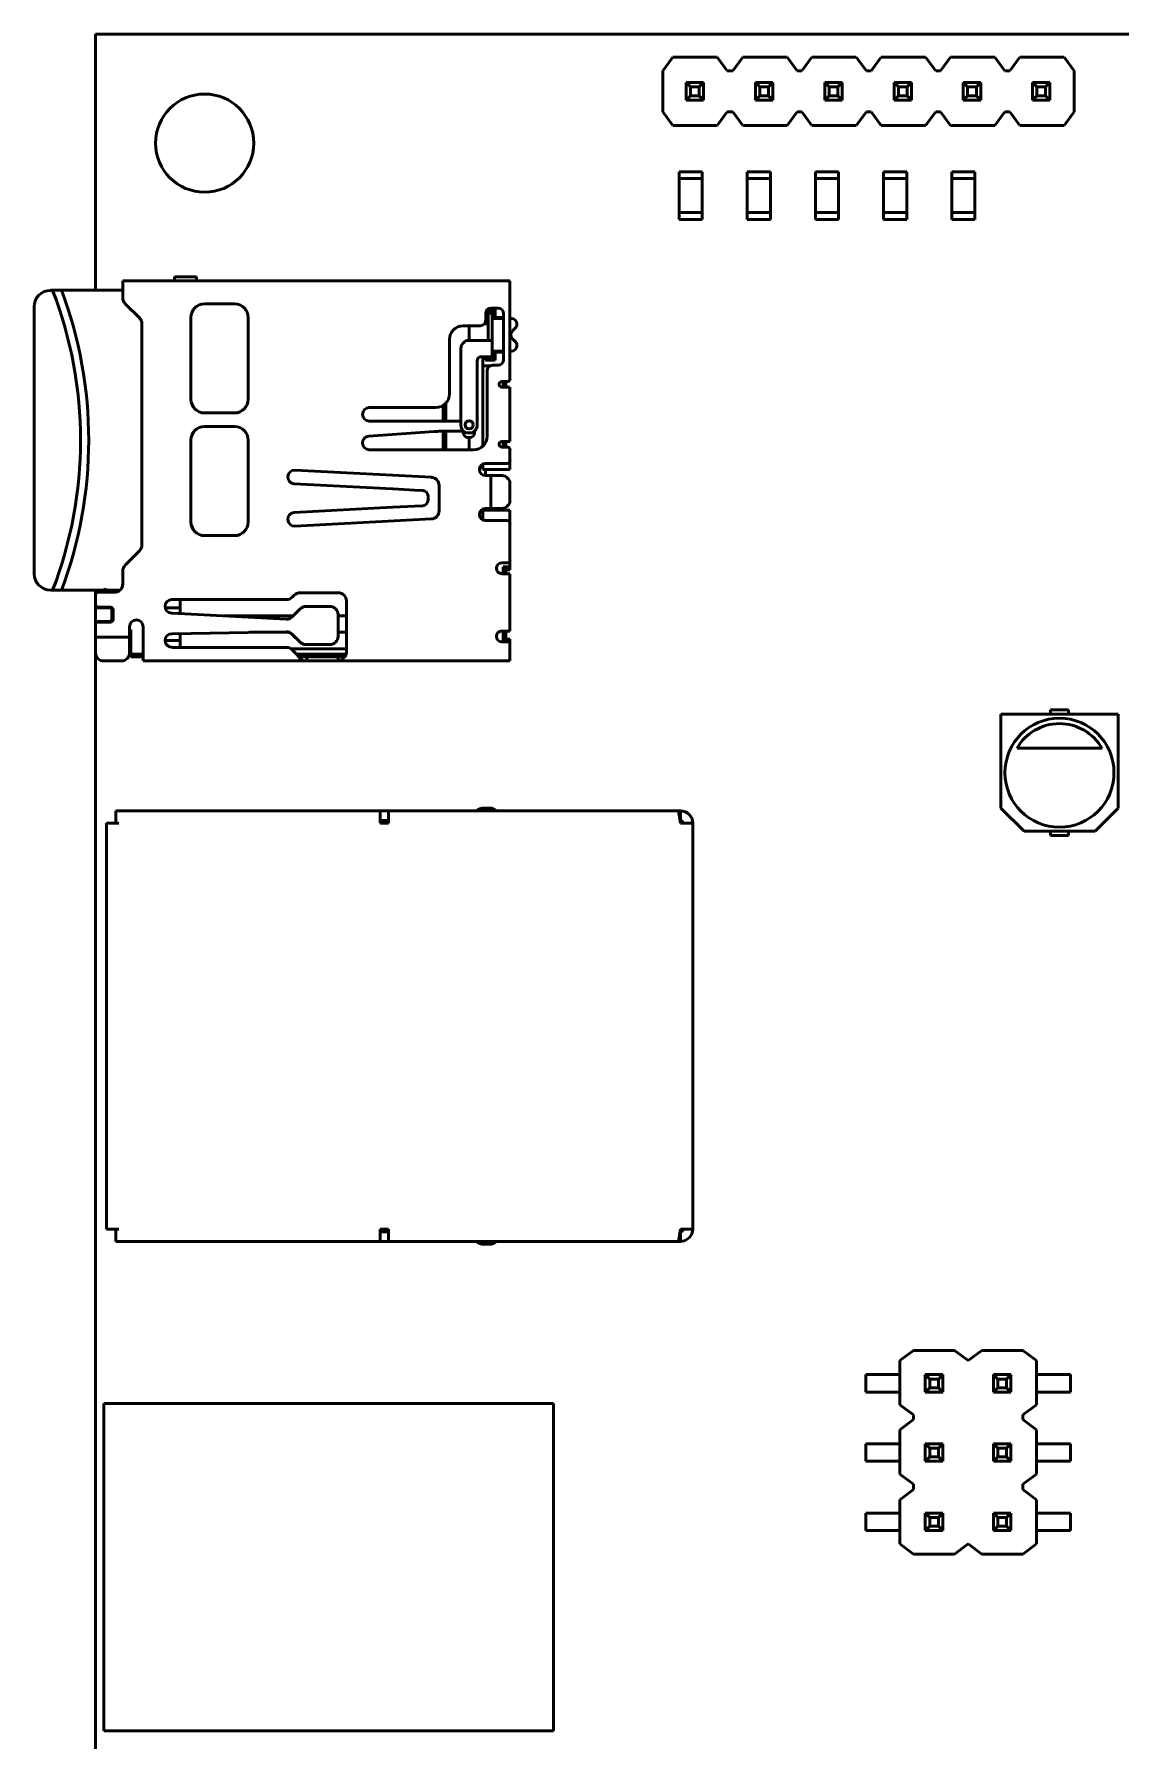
# Model space of a CAD drawing. Header units: inches. Extents: x 2.92 to 8.77, y 2.26 to 6.
# Drawn here: x 2.918 to 4.487, y 3.538 to 6.004 of the extents above; entities that cross this region are included whole.
import ezdxf

# ---------------------------------------------------------------- set-up
doc = ezdxf.new("R2010")
doc.units = ezdxf.units.IN
doc.header["$MEASUREMENT"] = 0
doc.layers.add('Visible (ANSI)', color=7, linetype='Continuous', lineweight=50)

msp = doc.modelspace()

# ---------------------------------------------------------------- linework, layer by layer
at = {"layer": 'Visible (ANSI)'}
for p, q in [((3.0069, 5.6339), (3.0069, 6.0039)), ((3.0069, 6.0039), (8.7746, 6.0039)), ((3.8404, 5.9705), (3.8258, 5.9508)), ((3.9043, 5.9705), (3.8404, 5.9705)), ((3.9189, 5.9508), (3.9043, 5.9705)), ((3.9413, 5.9705), (3.9268, 5.9508)), ((4.0053, 5.9705), (3.9413, 5.9705)), ((4.0199, 5.9508), (4.0053, 5.9705)), ((4.0413, 5.9705), (4.0268, 5.9508)), ((4.1053, 5.9705), (4.0413, 5.9705)), ((4.1199, 5.9508), (4.1053, 5.9705)), ((4.1413, 5.9705), (4.1268, 5.9508)), ((4.2053, 5.9705), (4.1413, 5.9705)), ((4.2199, 5.9508), (4.2053, 5.9705)), ((4.2413, 5.9705), (4.2268, 5.9508)), ((4.3053, 5.9705), (4.2413, 5.9705)), ((4.3199, 5.9508), (4.3053, 5.9705)), ((4.3413, 5.9705), (4.3268, 5.9508)), ((4.4053, 5.9705), (4.3413, 5.9705)), ((4.4199, 5.9508), (4.4053, 5.9705)), ((3.8258, 5.9508), (3.8258, 5.8917)), ((3.9268, 5.9508), (3.9189, 5.9508)), ((4.0268, 5.9508), (4.0199, 5.9508)), ((4.1268, 5.9508), (4.1199, 5.9508)), ((4.2268, 5.9508), (4.2199, 5.9508)), ((4.3268, 5.9508), (4.3199, 5.9508)), ((4.4199, 5.8917), (4.4199, 5.9508)), ((3.8597, 5.9087), (3.8597, 5.9339)), ((3.8597, 5.9339), (3.8849, 5.9339)), ((3.866, 5.9276), (3.8597, 5.9339)), ((3.866, 5.915), (3.866, 5.9276)), ((3.866, 5.9276), (3.8786, 5.9276)), ((3.8849, 5.9339), (3.8786, 5.9276)), ((3.8786, 5.9276), (3.8786, 5.915)), ((3.8849, 5.9339), (3.8849, 5.9087)), ((3.9597, 5.9087), (3.9597, 5.9339)), ((3.9597, 5.9339), (3.9849, 5.9339)), ((3.966, 5.9276), (3.9597, 5.9339)), ((3.966, 5.915), (3.966, 5.9276)), ((3.966, 5.9276), (3.9786, 5.9276)), ((3.9849, 5.9339), (3.9786, 5.9276)), ((3.9786, 5.9276), (3.9786, 5.915)), ((3.9849, 5.9339), (3.9849, 5.9087)), ((4.0597, 5.9087), (4.0597, 5.9339)), ((4.0597, 5.9339), (4.0849, 5.9339)), ((4.066, 5.9276), (4.0597, 5.9339)), ((4.066, 5.915), (4.066, 5.9276)), ((4.066, 5.9276), (4.0786, 5.9276)), ((4.0849, 5.9339), (4.0786, 5.9276)), ((4.0786, 5.9276), (4.0786, 5.915)), ((4.0849, 5.9339), (4.0849, 5.9087)), ((4.1597, 5.9087), (4.1597, 5.9339)), ((4.1597, 5.9339), (4.1849, 5.9339)), ((4.166, 5.9276), (4.1597, 5.9339)), ((4.166, 5.915), (4.166, 5.9276)), ((4.166, 5.9276), (4.1786, 5.9276)), ((4.1849, 5.9339), (4.1786, 5.9276)), ((4.1786, 5.9276), (4.1786, 5.915)), ((4.1849, 5.9339), (4.1849, 5.9087)), ((4.2597, 5.9087), (4.2597, 5.9339)), ((4.2597, 5.9339), (4.2849, 5.9339)), ((4.266, 5.9276), (4.2597, 5.9339)), ((4.266, 5.915), (4.266, 5.9276)), ((4.266, 5.9276), (4.2786, 5.9276)), ((4.2849, 5.9339), (4.2786, 5.9276)), ((4.2786, 5.9276), (4.2786, 5.915)), ((4.2849, 5.9339), (4.2849, 5.9087)), ((4.3597, 5.9087), (4.3597, 5.9339)), ((4.3597, 5.9339), (4.3849, 5.9339)), ((4.366, 5.9276), (4.3597, 5.9339)), ((4.366, 5.915), (4.366, 5.9276)), ((4.366, 5.9276), (4.3786, 5.9276)), ((4.3849, 5.9339), (4.3786, 5.9276)), ((4.3786, 5.9276), (4.3786, 5.915)), ((4.3849, 5.9339), (4.3849, 5.9087)), ((3.866, 5.915), (3.8597, 5.9087)), ((3.8849, 5.9087), (3.8597, 5.9087)), ((3.8786, 5.915), (3.866, 5.915)), ((3.8849, 5.9087), (3.8786, 5.915)), ((3.966, 5.915), (3.9597, 5.9087)), ((3.9849, 5.9087), (3.9597, 5.9087)), ((3.9786, 5.915), (3.966, 5.915)), ((3.9849, 5.9087), (3.9786, 5.915)), ((4.066, 5.915), (4.0597, 5.9087)), ((4.0849, 5.9087), (4.0597, 5.9087)), ((4.0786, 5.915), (4.066, 5.915)), ((4.0849, 5.9087), (4.0786, 5.915)), ((4.166, 5.915), (4.1597, 5.9087)), ((4.1849, 5.9087), (4.1597, 5.9087)), ((4.1786, 5.915), (4.166, 5.915)), ((4.1849, 5.9087), (4.1786, 5.915)), ((4.266, 5.915), (4.2597, 5.9087)), ((4.2849, 5.9087), (4.2597, 5.9087)), ((4.2786, 5.915), (4.266, 5.915)), ((4.2849, 5.9087), (4.2786, 5.915)), ((4.366, 5.915), (4.3597, 5.9087)), ((4.3849, 5.9087), (4.3597, 5.9087)), ((4.3786, 5.915), (4.366, 5.915)), ((4.3849, 5.9087), (4.3786, 5.915)), ((3.8258, 5.8917), (3.8404, 5.872)), ((3.8404, 5.872), (3.9043, 5.872)), ((3.9043, 5.872), (3.9189, 5.8917)), ((3.9189, 5.8917), (3.9268, 5.8917)), ((3.9268, 5.8917), (3.9413, 5.872)), ((3.9413, 5.872), (4.0053, 5.872)), ((4.0053, 5.872), (4.0199, 5.8917)), ((4.0199, 5.8917), (4.0268, 5.8917)), ((4.0268, 5.8917), (4.0413, 5.872)), ((4.0413, 5.872), (4.1053, 5.872)), ((4.1053, 5.872), (4.1199, 5.8917)), ((4.1199, 5.8917), (4.1268, 5.8917)), ((4.1268, 5.8917), (4.1413, 5.872)), ((4.1413, 5.872), (4.2053, 5.872)), ((4.2053, 5.872), (4.2199, 5.8917)), ((4.2199, 5.8917), (4.2268, 5.8917)), ((4.2268, 5.8917), (4.2413, 5.872)), ((4.2413, 5.872), (4.3053, 5.872)), ((4.3053, 5.872), (4.3199, 5.8917)), ((4.3199, 5.8917), (4.3268, 5.8917)), ((4.3268, 5.8917), (4.3413, 5.872)), ((4.3413, 5.872), (4.4053, 5.872)), ((4.4053, 5.872), (4.4199, 5.8917)), ((3.8494, 5.8051), (3.8494, 5.7953)), ((3.8829, 5.8051), (3.8494, 5.8051)), ((3.8494, 5.7953), (3.8494, 5.7461)), ((3.8829, 5.7953), (3.8494, 5.7953)), ((3.8829, 5.7953), (3.8829, 5.8051)), ((3.8829, 5.7461), (3.8829, 5.7953)), ((3.9478, 5.8051), (3.9478, 5.7953)), ((3.9813, 5.8051), (3.9478, 5.8051)), ((3.9478, 5.7953), (3.9478, 5.7461)), ((3.9813, 5.7953), (3.9478, 5.7953)), ((3.9813, 5.7953), (3.9813, 5.8051)), ((3.9813, 5.7461), (3.9813, 5.7953)), ((4.0463, 5.8051), (4.0463, 5.7953)), ((4.0797, 5.8051), (4.0463, 5.8051)), ((4.0463, 5.7953), (4.0463, 5.7461)), ((4.0797, 5.7953), (4.0463, 5.7953)), ((4.0797, 5.7953), (4.0797, 5.8051)), ((4.0797, 5.7461), (4.0797, 5.7953)), ((4.1447, 5.8051), (4.1447, 5.7953)), ((4.1781, 5.8051), (4.1447, 5.8051)), ((4.1447, 5.7953), (4.1447, 5.7461)), ((4.1781, 5.7953), (4.1447, 5.7953)), ((4.1781, 5.7953), (4.1781, 5.8051)), ((4.1781, 5.7461), (4.1781, 5.7953)), ((4.2431, 5.8051), (4.2431, 5.7953)), ((4.2766, 5.8051), (4.2431, 5.8051)), ((4.2431, 5.7953), (4.2431, 5.7461)), ((4.2766, 5.7953), (4.2431, 5.7953)), ((4.2766, 5.7953), (4.2766, 5.8051)), ((4.2766, 5.7461), (4.2766, 5.7953)), ((3.8494, 5.7461), (3.8494, 5.7362)), ((3.8494, 5.7461), (3.8829, 5.7461)), ((3.8829, 5.7362), (3.8829, 5.7461)), ((3.9478, 5.7461), (3.9478, 5.7362)), ((3.9478, 5.7461), (3.9813, 5.7461)), ((3.9813, 5.7362), (3.9813, 5.7461)), ((4.0463, 5.7461), (4.0463, 5.7362)), ((4.0463, 5.7461), (4.0797, 5.7461)), ((4.0797, 5.7362), (4.0797, 5.7461)), ((4.1447, 5.7461), (4.1447, 5.7362)), ((4.1447, 5.7461), (4.1781, 5.7461)), ((4.1781, 5.7362), (4.1781, 5.7461)), ((4.2431, 5.7461), (4.2431, 5.7362)), ((4.2431, 5.7461), (4.2766, 5.7461)), ((4.2766, 5.7362), (4.2766, 5.7461)), ((3.8494, 5.7362), (3.8829, 5.7362)), ((3.9478, 5.7362), (3.9813, 5.7362)), ((4.0463, 5.7362), (4.0797, 5.7362)), ((4.1447, 5.7362), (4.1781, 5.7362)), ((4.2431, 5.7362), (4.2766, 5.7362)), ((3.0463, 5.6476), (3.0463, 5.6398)), ((3.6053, 5.6476), (3.0463, 5.6476)), ((3.1211, 5.6476), (3.1211, 5.6535)), ((3.1526, 5.6535), (3.1211, 5.6535)), ((3.1526, 5.6476), (3.1526, 5.6535)), ((3.6053, 5.6398), (3.6053, 5.6476)), ((2.945, 5.6339), (2.9419, 5.6339)), ((2.9577, 5.6339), (2.945, 5.6339)), ((2.9577, 5.6339), (3.0463, 5.6339)), ((3.0463, 5.6229), (3.0463, 5.6398)), ((3.6053, 5.6398), (3.6053, 5.5059)), ((2.9183, 5.6102), (2.9183, 5.2244)), ((3.0704, 5.5939), (3.0497, 5.6145)), ((3.2077, 5.6142), (3.1644, 5.6142)), ((3.5703, 5.6004), (3.5703, 5.5906)), ((3.5738, 5.602), (3.5714, 5.6044)), ((3.5725, 5.6059), (3.5837, 5.6059)), ((3.5738, 5.601), (3.5738, 5.602)), ((3.5738, 5.602), (3.5797, 5.602)), ((3.5797, 5.601), (3.5738, 5.601)), ((3.5738, 5.601), (3.5738, 5.5616)), ((3.588, 5.6083), (3.5781, 5.6083)), ((3.5837, 5.6059), (3.5797, 5.602)), ((3.5797, 5.602), (3.5797, 5.601)), ((3.5797, 5.601), (3.5797, 5.5616)), ((3.5837, 5.6059), (3.5837, 5.5945)), ((3.5959, 5.5335), (3.5959, 5.6004)), ((3.0738, 5.2658), (3.0738, 5.5855)), ((3.1447, 5.5945), (3.1447, 5.4764)), ((3.2274, 5.4764), (3.2274, 5.5945)), ((3.5624, 5.5827), (3.5376, 5.5827)), ((3.5463, 5.5827), (3.5463, 5.5616)), ((3.5682, 5.5852), (3.5699, 5.5852)), ((3.5699, 5.5852), (3.5699, 5.5881)), ((3.5699, 5.5852), (3.5738, 5.5852)), ((3.5797, 5.5945), (3.5837, 5.5945)), ((3.5797, 5.5931), (3.5837, 5.5931)), ((3.5837, 5.5945), (3.5959, 5.5945)), ((3.5959, 5.5931), (3.5837, 5.5931)), ((3.6073, 5.5931), (3.6053, 5.5931)), ((3.6089, 5.5751), (3.6129, 5.579)), ((3.6152, 5.5846), (3.6152, 5.5852)), ((3.5179, 5.563), (3.5179, 5.4843)), ((3.5344, 5.5322), (3.5344, 5.5498)), ((3.5463, 5.5616), (3.5719, 5.5616)), ((3.5719, 5.5616), (3.5797, 5.5616)), ((3.5797, 5.5616), (3.5797, 5.538)), ((3.6129, 5.56), (3.6089, 5.5639)), ((3.6152, 5.5537), (3.6152, 5.5544)), ((3.5344, 5.5319), (3.5344, 5.5322)), ((3.5344, 5.4797), (3.5344, 5.5319)), ((3.5581, 5.532), (3.5581, 5.4797)), ((3.5719, 5.538), (3.564, 5.538)), ((3.5659, 5.538), (3.5659, 5.5248)), ((3.5659, 5.5248), (3.5659, 5.4088)), ((3.5659, 5.5248), (3.5767, 5.5248)), ((3.5699, 5.5331), (3.5699, 5.538)), ((3.5699, 5.5331), (3.5738, 5.537)), ((3.5837, 5.5331), (3.5699, 5.5331)), ((3.5797, 5.538), (3.5719, 5.538)), ((3.5738, 5.537), (3.5738, 5.538)), ((3.5797, 5.537), (3.5738, 5.537)), ((3.5837, 5.5459), (3.5797, 5.5459)), ((3.5837, 5.5445), (3.5797, 5.5445)), ((3.5797, 5.538), (3.5797, 5.537)), ((3.5797, 5.537), (3.5837, 5.5331)), ((3.5801, 5.5256), (3.588, 5.5256)), ((3.5837, 5.5459), (3.5959, 5.5459)), ((3.5959, 5.5445), (3.5837, 5.5445)), ((3.5837, 5.5445), (3.5837, 5.5331)), ((3.6053, 5.5459), (3.6073, 5.5459)), ((3.5722, 5.4232), (3.5722, 5.5177)), ((3.6014, 5.502), (3.5935, 5.502)), ((3.5955, 5.4941), (3.5955, 5.502)), ((3.5994, 5.502), (3.5994, 5.4941)), ((3.5344, 5.4388), (3.5344, 5.4797)), ((3.5344, 5.4797), (3.5344, 5.4797)), ((3.5581, 5.4797), (3.5581, 5.4797)), ((3.5581, 5.4797), (3.5581, 5.4388)), ((3.5935, 5.4941), (3.5974, 5.4941)), ((3.6053, 5.4941), (3.5974, 5.4941)), ((3.6053, 5.4154), (3.6053, 5.4941)), ((3.1644, 5.4567), (3.2077, 5.4567)), ((3.4982, 5.4646), (3.4022, 5.4646)), ((3.5089, 5.4677), (3.5089, 5.4449)), ((3.5128, 5.4449), (3.5128, 5.471)), ((3.2077, 5.437), (3.1644, 5.437)), ((3.4956, 5.4298), (3.4015, 5.4232)), ((3.4022, 5.4449), (3.4956, 5.4449)), ((3.5137, 5.4449), (3.4956, 5.4449)), ((3.5054, 5.4304), (3.5137, 5.4304)), ((3.5089, 5.4304), (3.5089, 5.4035)), ((3.5128, 5.4035), (3.5128, 5.4304)), ((3.5137, 5.4449), (3.5213, 5.4449)), ((3.5213, 5.4304), (3.5137, 5.4304)), ((3.5265, 5.4449), (3.5213, 5.4449)), ((3.5213, 5.4304), (3.5265, 5.4304)), ((3.5265, 5.4449), (3.5344, 5.4449)), ((3.5363, 5.4304), (3.5265, 5.4304)), ((3.538, 5.428), (3.538, 5.4284)), ((3.5383, 5.428), (3.5383, 5.4284)), ((3.547, 5.4278), (3.5455, 5.4278)), ((3.554, 5.4302), (3.554, 5.428)), ((3.1447, 5.4173), (3.1447, 5.2992)), ((3.2274, 5.2992), (3.2274, 5.4173)), ((3.4022, 5.4035), (3.5526, 5.4035)), ((3.5446, 5.4213), (3.5449, 5.4213)), ((3.5473, 5.4213), (3.5449, 5.4213)), ((3.5463, 5.4213), (3.5463, 5.4035)), ((3.5974, 5.4154), (3.5935, 5.4154)), ((3.5935, 5.4075), (3.6014, 5.4075)), ((3.5955, 5.4075), (3.5955, 5.4154)), ((3.6053, 5.4154), (3.5974, 5.4154)), ((3.5994, 5.4154), (3.5994, 5.4075)), ((3.6053, 5.4047), (3.6051, 5.4047)), ((3.6053, 5.4035), (3.6053, 5.4047)), ((3.6053, 5.4035), (3.6053, 5.3878)), ((3.5659, 5.3829), (3.5659, 5.3752)), ((3.5659, 5.3752), (3.6053, 5.3752)), ((3.6014, 5.3839), (3.5699, 5.3839)), ((3.5699, 5.3661), (3.5699, 5.3752)), ((3.6053, 5.3752), (3.6053, 5.3878)), ((3.2938, 5.3543), (3.4357, 5.3469)), ((3.4918, 5.3637), (3.2948, 5.374)), ((3.503, 5.3154), (3.503, 5.3519)), ((3.5778, 5.3661), (3.5699, 5.3661)), ((3.5817, 5.3661), (3.5778, 5.3661)), ((3.5778, 5.3189), (3.5778, 5.3661)), ((3.5935, 5.3661), (3.5817, 5.3661)), ((3.6053, 5.3307), (3.6053, 5.3543)), ((3.4367, 5.3469), (3.4673, 5.3453)), ((3.4676, 5.3452), (3.4795, 5.3446)), ((3.487, 5.3367), (3.487, 5.3306)), ((3.4357, 5.3204), (3.2938, 5.313)), ((3.2948, 5.2933), (3.4918, 5.3036)), ((3.4673, 5.3221), (3.4367, 5.3204)), ((3.4795, 5.3227), (3.4676, 5.3221)), ((3.6053, 5.3161), (3.5659, 5.3161)), ((3.5659, 5.3161), (3.5659, 5.3021)), ((3.5699, 5.3161), (3.5699, 5.3189)), ((3.5699, 5.3189), (3.5778, 5.3189)), ((3.5699, 5.3012), (3.6014, 5.3012)), ((3.5817, 5.3189), (3.5778, 5.3189)), ((3.5817, 5.3189), (3.5935, 5.3189)), ((3.6053, 5.2972), (3.6053, 5.3161)), ((3.1644, 5.2795), (3.2077, 5.2795)), ((3.6053, 5.2972), (3.6053, 5.2441)), ((3.0496, 5.2367), (3.0704, 5.2575)), ((3.0462, 5.2096), (3.0462, 5.2284)), ((3.6014, 5.2402), (3.5935, 5.2402)), ((3.5955, 5.2244), (3.5955, 5.2343)), ((3.5955, 5.2343), (3.6053, 5.2343)), ((3.5955, 5.2343), (3.5994, 5.2303)), ((3.5994, 5.2303), (3.5994, 5.2244)), ((3.5994, 5.2303), (3.6053, 5.2303)), ((3.6053, 5.2343), (3.6053, 5.2441)), ((3.6053, 5.2303), (3.6053, 5.2343)), ((3.0207, 5.2028), (3.0157, 5.1978)), ((3.0292, 5.1978), (3.0207, 5.2028)), ((3.5935, 5.2244), (3.5974, 5.2244)), ((3.6053, 5.2244), (3.5974, 5.2244)), ((3.6053, 5.1417), (3.6053, 5.2244)), ((2.9419, 5.2008), (2.945, 5.2008)), ((2.945, 5.2008), (2.9577, 5.2008)), ((3.0187, 5.2008), (2.9577, 5.2008)), ((3.0069, 5.2008), (3.0069, 5.1939)), ((3.0069, 5.1801), (3.0069, 5.1939)), ((3.0069, 5.1801), (3.0069, 5.1752)), ((3.0108, 5.1978), (3.0344, 5.1978)), ((3.0422, 5.2008), (3.0241, 5.2008)), ((3.2824, 5.187), (3.1171, 5.187)), ((3.1289, 5.1752), (3.1289, 5.187)), ((3.2939, 5.1935), (3.2908, 5.1905)), ((3.3573, 5.197), (3.3022, 5.197)), ((3.3691, 5.1104), (3.3691, 5.1852)), ((3.0069, 5.1752), (3.0069, 5.1555)), ((3.0069, 5.1752), (3.0266, 5.1752)), ((3.0069, 5.1555), (3.0069, 5.1545)), ((3.0069, 5.1555), (3.0266, 5.1555)), ((3.0069, 5.1545), (3.0285, 5.1545)), ((3.0069, 5.1407), (3.0069, 5.1545)), ((3.0285, 5.1762), (3.0108, 5.1762)), ((3.0305, 5.1713), (3.0305, 5.1594)), ((3.0325, 5.1585), (3.0325, 5.1722)), ((3.1075, 5.1752), (3.1289, 5.1752)), ((3.1166, 5.1673), (3.117, 5.1673)), ((3.1174, 5.1673), (3.282, 5.1587)), ((3.1289, 5.1667), (3.1289, 5.1752)), ((3.192, 5.1634), (3.2919, 5.1634)), ((3.2907, 5.1621), (3.3022, 5.1737)), ((3.291, 5.1621), (3.3025, 5.1737)), ((3.3106, 5.1772), (3.3109, 5.1772)), ((3.3109, 5.1772), (3.3453, 5.1772)), ((3.357, 5.1654), (3.357, 5.1339)), ((3.357, 5.1634), (3.3691, 5.1634)), ((3.0069, 5.1329), (3.0069, 5.1407)), ((3.0069, 5.1289), (3.0069, 5.1329)), ((3.0069, 5.1329), (3.0561, 5.1329)), ((3.0069, 5.1289), (3.0069, 5.1102)), ((3.0561, 5.1478), (3.0561, 5.1407)), ((3.0561, 5.1437), (3.0581, 5.1437)), ((3.0561, 5.1329), (3.0561, 5.1407)), ((3.0561, 5.1398), (3.0581, 5.1398)), ((3.0561, 5.1289), (3.0561, 5.1329)), ((3.0561, 5.1102), (3.0561, 5.1289)), ((3.0581, 5.1437), (3.0581, 5.1083)), ((3.0758, 5.1063), (3.0758, 5.1478)), ((3.2822, 5.1407), (3.1174, 5.1378)), ((3.1289, 5.128), (3.1289, 5.138)), ((3.2867, 5.1398), (3.2298, 5.1398)), ((3.3022, 5.1255), (3.2905, 5.1372)), ((3.3025, 5.1255), (3.2908, 5.1372)), ((3.3691, 5.1398), (3.357, 5.1398)), ((3.5974, 5.1417), (3.5935, 5.1417)), ((3.5955, 5.126), (3.5955, 5.1417)), ((3.5994, 5.1299), (3.5955, 5.126)), ((3.6053, 5.1417), (3.5974, 5.1417)), ((3.5994, 5.1417), (3.5994, 5.1299)), ((3.6053, 5.1299), (3.5994, 5.1299)), ((3.6053, 5.126), (3.6053, 5.1299)), ((3.0069, 2.2638), (3.0069, 5.1102)), ((3.0581, 5.1083), (3.0758, 5.1083)), ((3.0581, 5.1083), (3.0581, 5.1043)), ((3.0581, 5.1043), (3.0758, 5.1043)), ((3.0758, 5.1063), (3.0758, 5.0984)), ((3.1289, 5.128), (3.1073, 5.128)), ((3.1171, 5.1181), (3.2824, 5.1181)), ((3.1289, 5.1181), (3.1289, 5.128)), ((3.3691, 5.1161), (3.289, 5.1161)), ((3.2908, 5.1147), (3.2991, 5.1063)), ((3.2972, 5.1083), (3.3689, 5.1083)), ((3.3034, 5.1003), (3.3034, 5.1048)), ((3.3108, 5.122), (3.3105, 5.122)), ((3.3453, 5.122), (3.3108, 5.122)), ((3.3118, 5.0984), (3.3118, 5.1043)), ((3.3118, 5.1043), (3.3573, 5.1043)), ((3.3573, 5.1043), (3.3573, 5.0984)), ((3.5935, 5.126), (3.6053, 5.126)), ((3.6053, 5.126), (3.6053, 5.1063)), ((3.6053, 5.0984), (3.6053, 5.1063)), ((3.0187, 5.0984), (3.0443, 5.0984)), ((3.0758, 5.0984), (3.3118, 5.0984)), ((3.3573, 5.0984), (3.3118, 5.0984)), ((3.3573, 5.0984), (3.6053, 5.0984)), ((4.314, 5.0217), (4.4833, 5.0217)), ((4.314, 4.8858), (4.314, 5.0217)), ((4.3858, 5.0276), (4.4114, 5.0276)), ((4.3858, 5.0217), (4.3858, 5.0276)), ((4.4114, 5.0217), (4.4114, 5.0276)), ((4.4833, 5.0217), (4.4833, 4.8858)), ((4.3373, 4.9724), (4.46, 4.9724)), ((3.0364, 4.8642), (3.0364, 4.8819)), ((3.0364, 4.8819), (3.4177, 4.8819)), ((3.4177, 4.8819), (3.4177, 4.8642)), ((3.4177, 4.8819), (3.4301, 4.8819)), ((3.4301, 4.8642), (3.4301, 4.8819)), ((3.8486, 4.8819), (3.4301, 4.8819)), ((3.5675, 4.8858), (3.5711, 4.8858)), ((3.5719, 4.8858), (3.5711, 4.8858)), ((3.5719, 4.8858), (3.5754, 4.8858)), ((3.8486, 4.8819), (3.8514, 4.8642)), ((3.8514, 4.8819), (3.8486, 4.8819)), ((3.8514, 4.8681), (3.8514, 4.8819)), ((4.3474, 4.8524), (4.314, 4.8858)), ((4.4833, 4.8858), (4.4499, 4.8524)), ((3.0226, 4.8642), (3.0364, 4.8642)), ((3.0226, 4.2776), (3.0226, 4.8642)), ((3.0364, 4.8642), (3.0404, 4.8642)), ((3.4177, 4.8681), (3.4301, 4.8681)), ((3.4177, 4.8661), (3.4301, 4.8661)), ((3.4301, 4.8642), (3.4177, 4.8642)), ((3.8514, 4.8681), (3.8508, 4.8681)), ((3.8511, 4.8661), (3.8514, 4.8661)), ((3.8514, 4.8661), (3.8514, 4.8642)), ((3.8514, 4.8642), (3.8691, 4.8642)), ((3.8691, 4.8642), (3.8691, 4.2776)), ((4.4499, 4.8524), (4.3474, 4.8524)), ((4.3858, 4.8524), (4.3858, 4.8465)), ((4.4114, 4.8465), (4.3858, 4.8465)), ((4.4114, 4.8524), (4.4114, 4.8465)), ((3.0364, 4.2776), (3.0226, 4.2776)), ((3.0364, 4.2598), (3.0364, 4.2776)), ((3.0404, 4.2776), (3.0364, 4.2776)), ((3.4177, 4.2776), (3.4301, 4.2776)), ((3.4177, 4.2776), (3.4177, 4.2598)), ((3.4301, 4.2756), (3.4177, 4.2756)), ((3.4301, 4.2736), (3.4177, 4.2736)), ((3.4301, 4.2598), (3.4301, 4.2776)), ((3.8514, 4.2776), (3.8486, 4.2598)), ((3.8514, 4.2736), (3.8508, 4.2736)), ((3.8514, 4.2756), (3.8511, 4.2756)), ((3.8514, 4.2776), (3.8514, 4.2756)), ((3.8691, 4.2776), (3.8514, 4.2776)), ((3.8514, 4.2598), (3.8514, 4.2736)), ((3.4177, 4.2598), (3.0364, 4.2598)), ((3.4177, 4.2598), (3.4301, 4.2598)), ((3.8486, 4.2598), (3.4301, 4.2598)), ((3.5711, 4.2559), (3.5675, 4.2559)), ((3.5711, 4.2559), (3.5719, 4.2559)), ((3.5754, 4.2559), (3.5719, 4.2559)), ((3.8486, 4.2598), (3.8514, 4.2598)), ((4.188, 4.1024), (4.1683, 4.0878)), ((4.247, 4.1024), (4.188, 4.1024)), ((4.2667, 4.0878), (4.247, 4.1024)), ((4.2864, 4.1024), (4.2667, 4.0878)), ((4.3455, 4.1024), (4.2864, 4.1024)), ((4.3652, 4.0878), (4.3455, 4.1024)), ((4.1683, 4.0878), (4.1683, 4.0238)), ((4.3652, 4.0238), (4.3652, 4.0878)), ((4.1191, 4.0674), (4.1683, 4.0674)), ((4.1191, 4.0422), (4.1191, 4.0674)), ((4.2049, 4.0674), (4.2049, 4.0422)), ((4.2049, 4.0674), (4.2112, 4.0611)), ((4.2049, 4.0674), (4.2301, 4.0674)), ((4.2112, 4.0485), (4.2049, 4.0422)), ((4.2112, 4.0611), (4.2112, 4.0485)), ((4.2112, 4.0611), (4.2238, 4.0611)), ((4.2112, 4.0485), (4.2238, 4.0485)), ((4.2238, 4.0611), (4.2301, 4.0674)), ((4.2238, 4.0611), (4.2238, 4.0485)), ((4.2238, 4.0485), (4.2301, 4.0422)), ((4.2301, 4.0422), (4.2301, 4.0674)), ((4.3033, 4.0674), (4.3033, 4.0422)), ((4.3033, 4.0674), (4.3285, 4.0674)), ((4.3033, 4.0674), (4.3096, 4.0611)), ((4.3096, 4.0485), (4.3033, 4.0422)), ((4.3096, 4.0611), (4.3096, 4.0485)), ((4.3096, 4.0611), (4.3222, 4.0611)), ((4.3096, 4.0485), (4.3222, 4.0485)), ((4.3222, 4.0611), (4.3285, 4.0674)), ((4.3222, 4.0611), (4.3222, 4.0485)), ((4.3222, 4.0485), (4.3285, 4.0422)), ((4.3285, 4.0422), (4.3285, 4.0674)), ((4.3652, 4.0674), (4.4144, 4.0674)), ((4.4144, 4.0674), (4.4144, 4.0422)), ((3.0187, 3.5531), (3.0187, 4.0256)), ((3.0187, 4.0256), (3.6683, 4.0256)), ((3.6683, 4.0256), (3.6683, 3.5531)), ((4.1683, 4.0422), (4.1191, 4.0422)), ((4.1683, 4.0238), (4.188, 4.0093)), ((4.2049, 4.0422), (4.2301, 4.0422)), ((4.3033, 4.0422), (4.3285, 4.0422)), ((4.3455, 4.0093), (4.3652, 4.0238)), ((4.4144, 4.0422), (4.3652, 4.0422)), ((4.188, 4.0024), (4.1683, 3.9878)), ((4.188, 4.0093), (4.188, 4.0024)), ((4.3455, 4.0024), (4.3455, 4.0093)), ((4.3652, 3.9878), (4.3455, 4.0024)), ((4.1683, 3.9878), (4.1683, 3.9238)), ((4.3652, 3.9238), (4.3652, 3.9878)), ((4.1191, 3.9674), (4.1683, 3.9674)), ((4.1191, 3.9422), (4.1191, 3.9674)), ((4.2049, 3.9674), (4.2049, 3.9422)), ((4.2049, 3.9674), (4.2112, 3.9611)), ((4.2049, 3.9674), (4.2301, 3.9674)), ((4.2112, 3.9485), (4.2049, 3.9422)), ((4.2112, 3.9611), (4.2112, 3.9485)), ((4.2112, 3.9611), (4.2238, 3.9611)), ((4.2112, 3.9485), (4.2238, 3.9485)), ((4.2238, 3.9611), (4.2301, 3.9674)), ((4.2238, 3.9611), (4.2238, 3.9485)), ((4.2238, 3.9485), (4.2301, 3.9422)), ((4.2301, 3.9422), (4.2301, 3.9674)), ((4.3033, 3.9674), (4.3033, 3.9422)), ((4.3033, 3.9674), (4.3285, 3.9674)), ((4.3033, 3.9674), (4.3096, 3.9611)), ((4.3096, 3.9485), (4.3033, 3.9422)), ((4.3096, 3.9611), (4.3096, 3.9485)), ((4.3096, 3.9611), (4.3222, 3.9611)), ((4.3096, 3.9485), (4.3222, 3.9485)), ((4.3222, 3.9611), (4.3285, 3.9674)), ((4.3222, 3.9611), (4.3222, 3.9485)), ((4.3222, 3.9485), (4.3285, 3.9422)), ((4.3285, 3.9422), (4.3285, 3.9674)), ((4.3652, 3.9674), (4.4144, 3.9674)), ((4.4144, 3.9674), (4.4144, 3.9422)), ((4.1683, 3.9422), (4.1191, 3.9422)), ((4.1683, 3.9238), (4.188, 3.9093)), ((4.2049, 3.9422), (4.2301, 3.9422)), ((4.3033, 3.9422), (4.3285, 3.9422)), ((4.3455, 3.9093), (4.3652, 3.9238)), ((4.4144, 3.9422), (4.3652, 3.9422)), ((4.188, 3.9014), (4.1683, 3.8868)), ((4.188, 3.9093), (4.188, 3.9014)), ((4.3455, 3.9014), (4.3455, 3.9093)), ((4.3652, 3.8868), (4.3455, 3.9014)), ((4.1683, 3.8868), (4.1683, 3.8228)), ((4.3652, 3.8228), (4.3652, 3.8868)), ((4.1191, 3.8674), (4.1683, 3.8674)), ((4.1191, 3.8422), (4.1191, 3.8674)), ((4.2049, 3.8674), (4.2049, 3.8422)), ((4.2049, 3.8674), (4.2112, 3.8611)), ((4.2049, 3.8674), (4.2301, 3.8674)), ((4.2112, 3.8485), (4.2049, 3.8422)), ((4.2112, 3.8611), (4.2112, 3.8485)), ((4.2112, 3.8611), (4.2238, 3.8611)), ((4.2112, 3.8485), (4.2238, 3.8485)), ((4.2238, 3.8611), (4.2301, 3.8674)), ((4.2238, 3.8611), (4.2238, 3.8485)), ((4.2238, 3.8485), (4.2301, 3.8422)), ((4.2301, 3.8422), (4.2301, 3.8674)), ((4.3033, 3.8674), (4.3033, 3.8422)), ((4.3033, 3.8674), (4.3285, 3.8674)), ((4.3033, 3.8674), (4.3096, 3.8611)), ((4.3096, 3.8485), (4.3033, 3.8422)), ((4.3096, 3.8611), (4.3096, 3.8485)), ((4.3096, 3.8611), (4.3222, 3.8611)), ((4.3096, 3.8485), (4.3222, 3.8485)), ((4.3222, 3.8611), (4.3285, 3.8674)), ((4.3222, 3.8611), (4.3222, 3.8485)), ((4.3222, 3.8485), (4.3285, 3.8422)), ((4.3285, 3.8422), (4.3285, 3.8674)), ((4.3652, 3.8674), (4.4144, 3.8674)), ((4.4144, 3.8674), (4.4144, 3.8422)), ((4.1683, 3.8422), (4.1191, 3.8422)), ((4.1683, 3.8228), (4.188, 3.8083)), ((4.2049, 3.8422), (4.2301, 3.8422)), ((4.247, 3.8083), (4.2667, 3.8228)), ((4.2667, 3.8228), (4.2864, 3.8083)), ((4.3033, 3.8422), (4.3285, 3.8422)), ((4.3455, 3.8083), (4.3652, 3.8228)), ((4.4144, 3.8422), (4.3652, 3.8422)), ((4.188, 3.8083), (4.247, 3.8083)), ((4.2864, 3.8083), (4.3455, 3.8083)), ((3.6683, 3.5531), (3.0187, 3.5531))]:
    msp.add_line(p, q, dxfattribs=at)
for centre, radius in [((3.1644, 5.8465), 0.0709), ((3.5463, 5.4396), 0.00591), ((4.3986, 4.937), 0.0787)]:
    msp.add_circle(centre, radius, dxfattribs=at)
for centre, radius, start, end in [((2.9419, 5.6102), 0.0236, 90, 180), ((2.3819, 5.4173), 0.6033, 338.9679, 21.0321), ((2.3819, 5.4173), 0.6152, 339.3903, 20.6097), ((3.0581, 5.6229), 0.0118, 180, 225), ((3.1644, 5.5945), 0.0197, 90, 180), ((3.2077, 5.5945), 0.0197, 0, 90), ((3.5781, 5.6004), 0.00787, 90, 180), ((3.588, 5.6004), 0.00787, 0, 90), ((3.062, 5.5855), 0.0118, 0, 45), ((3.5376, 5.563), 0.0197, 90, 180), ((3.5624, 5.5906), 0.00787, 270, 0), ((3.6145, 5.5695), 0.00787, 135, 225), ((3.6073, 5.5852), 0.00787, 0, 90), ((3.6073, 5.5846), 0.00787, 315, 0), ((3.5463, 5.5498), 0.0118, 90, 180), ((3.6073, 5.5537), 0.00787, 270, 0), ((3.6073, 5.5544), 0.00787, 0, 45), ((3.564, 5.5321), 0.00591, 90, 180.4999), ((3.5801, 5.5177), 0.00787, 90, 180), ((3.588, 5.5335), 0.00787, 270, 0), ((3.5935, 5.498), 0.00394, 90, 270), ((3.6014, 5.5059), 0.00394, 270, 0), ((3.1644, 5.4764), 0.0197, 180, 270), ((3.2077, 5.4764), 0.0197, 270, 0), ((3.4982, 5.4843), 0.0197, 270, 0), ((3.4022, 5.4547), 0.00984, 90, 270), ((3.1644, 5.4173), 0.0197, 90, 180), ((3.2077, 5.4173), 0.0197, 0, 90), ((3.5455, 5.4388), 0.011, 180, 270), ((3.547, 5.4388), 0.011, 270, 0), ((3.4022, 5.4134), 0.00984, 94, 270), ((3.5526, 5.4232), 0.0197, 270, 0), ((3.5935, 5.4114), 0.00394, 90, 270), ((3.6014, 5.4035), 0.00394, 0, 90), ((3.5699, 5.375), 0.00886, 90, 270), ((3.6014, 5.3878), 0.00394, 270, 0), ((3.2943, 5.3642), 0.00984, 87, 267), ((3.4911, 5.3519), 0.0118, 0, 87), ((3.5935, 5.3543), 0.0118, 0, 90), ((3.4791, 5.3367), 0.00787, 0, 87), ((3.4791, 5.3306), 0.00787, 273, 0), ((3.5935, 5.3307), 0.0118, 270, 0), ((3.2943, 5.3031), 0.00984, 93, 273), ((3.4911, 5.3154), 0.0118, 273, 0), ((3.5699, 5.31), 0.00886, 90, 270), ((3.6014, 5.2972), 0.00394, 0, 90), ((3.1644, 5.2992), 0.0197, 180, 270), ((3.2077, 5.2992), 0.0197, 270, 0), ((3.062, 5.2658), 0.0118, 315, 0), ((3.058, 5.2284), 0.0118, 135, 180), ((3.5935, 5.2323), 0.00787, 90, 270), ((3.6014, 5.2441), 0.00394, 270, 0), ((2.9419, 5.2244), 0.0236, 180, 270), ((3.0344, 5.2096), 0.0118, 270, 0), ((3.0108, 5.1939), 0.00394, 90, 180), ((3.0108, 5.1801), 0.00394, 180, 270), ((3.1171, 5.1772), 0.00984, 90, 267), ((3.2824, 5.1988), 0.0118, 270, 315), ((3.3022, 5.1852), 0.0118, 90, 135), ((3.3573, 5.1852), 0.0118, 0, 90), ((3.0266, 5.1713), 0.00394, 0, 90), ((3.0266, 5.1594), 0.00394, 270, 0), ((3.0285, 5.1722), 0.00394, 0, 90), ((3.0285, 5.1585), 0.00394, 270, 0), ((3.0659, 5.1478), 0.00984, 0, 180), ((3.3452, 5.1654), 0.0118, 0, 88.7499), ((3.1171, 5.128), 0.00984, 91, 270), ((3.3452, 5.1339), 0.0118, 271.2501, 0), ((3.5935, 5.1339), 0.00787, 90, 270), ((3.0187, 5.1102), 0.0118, 180, 270), ((3.0443, 5.1102), 0.0118, 270, 0), ((3.2824, 5.1063), 0.0118, 45, 90), ((3.3573, 5.1104), 0.0118, 339.7876, 0), ((4.3986, 4.937), 0.0709, 30, 150), ((3.5675, 4.8681), 0.0177, 90, 128.9424), ((3.5754, 4.8681), 0.0177, 51.0576, 90), ((3.8514, 4.8642), 0.0177, 0, 90), ((3.8514, 4.8642), 0.00394, 0, 90), ((3.8514, 4.2776), 0.00394, 270, 0), ((3.8514, 4.2776), 0.0177, 270, 0), ((3.5675, 4.2736), 0.0177, 231.0576, 270), ((3.5754, 4.2736), 0.0177, 270, 308.9424)]:
    msp.add_arc(centre, radius, start, end, dxfattribs=at)
for centre, major_axis, ratio, start_param, end_param in [((3.536, 5.4284), (0, 0.00197), 0.99863, 4.712389, 6.283185), ((3.5363, 5.4284), (0, 0.00197), 0.99863, 4.712389, 6.283185), ((3.5446, 5.428), (0, -0.00669), 0.99863, 4.712389, 6.283185), ((3.5449, 5.428), (0, -0.00669), 0.99863, 4.712389, 6.283185), ((3.5473, 5.428), (0, -0.00669), 0.99863, 0, 1.570796), ((3.4358, 5.3469), (-0.00684, 0.00022), 0.001866, 4.589074, 4.729668), ((3.4676, 5.3452), (-0.00172, 0.00023), 0.006386, 1.448415, 1.587891), ((3.4358, 5.3204), (0.00684, 0.00022), 0.001609, 4.695115, 4.835709), ((3.4676, 5.3221), (0.00172, 0.00023), 0.007405, 1.553613, 1.693089), ((3.117, 5.1673), (-0.00683, 0.00022), 0.000798, 4.659521, 4.719916), ((3.2826, 5.1705), (0, -0.0118), 0.99863, 6.230825, 7.068583), ((3.2823, 5.1705), (0, -0.0118), 0.99863, 0.013102, 0.785398), ((3.3106, 5.1654), (0, 0.0118), 0.99863, 0, 0.785398), ((3.3109, 5.1654), (0, 0.0118), 0.99863, 0, 0.785398), ((3.3454, 5.176), (0.0017, -0.00012), 0.675163, 1.600544, 1.660945), ((3.117, 5.1378), (0.00682, 0.00007), 0.000247, 4.704833, 4.765288), ((3.2824, 5.1289), (0, 0.0118), 0.99863, 5.497787, 6.300639), ((3.2821, 5.1289), (0, 0.0118), 0.99863, 5.497787, 6.270083), ((3.3105, 5.1339), (0, -0.0118), 0.99863, 5.497787, 6.283185), ((3.3108, 5.1339), (0, -0.0118), 0.99863, 5.497787, 6.283185), ((3.3454, 5.1232), (0.0017, 0.00012), 0.675163, 4.622241, 4.682641)]:
    msp.add_ellipse(centre, major_axis=major_axis, ratio=ratio, start_param=start_param, end_param=end_param, dxfattribs=at)
msp.add_open_spline([(3.5054, 5.4304), (3.5023, 5.4302), (3.499, 5.43), (3.4956, 5.4298)], degree=3, dxfattribs=at)
for points, knots in [([(3.3034, 5.1048), (3.3028, 5.105), (3.3022, 5.1051), (3.3016, 5.1054), (3.3012, 5.1055), (3.3008, 5.1057), (3.3004, 5.1058), (3.3, 5.106), (3.2995, 5.1061), (3.2991, 5.1063)], [0.0000000001, 0.0000000001, 0.0000000001, 0.0000000001, 0.0000501191, 0.0000501191, 0.0000501191, 0.0000832635, 0.0000832635, 0.0000832635, 0.0001166869, 0.0001166869, 0.0001166869, 0.0001166869]), ([(3.2991, 5.1063), (3.2999, 5.1052), (3.3006, 5.104), (3.3016, 5.1025), (3.302, 5.102), (3.3025, 5.1013), (3.3027, 5.1011), (3.303, 5.1008), (3.3031, 5.1007), (3.3032, 5.1005), (3.3033, 5.1004), (3.3034, 5.1003)], [0, 0, 0, 0, 0.01027268, 0.01027268, 0.01538404, 0.01538404, 0.0179441, 0.0179441, 0.0192272, 0.0192272, 0.02051246, 0.02051246, 0.02051246, 0.02051246]), ([(3.3118, 5.1043), (3.3105, 5.1043), (3.3092, 5.1044), (3.3079, 5.1044), (3.3071, 5.1045), (3.3064, 5.1045), (3.3056, 5.1046), (3.3049, 5.1046), (3.3042, 5.1047), (3.3034, 5.1048)], [0, 0, 0, 0, 0.0001000355, 0.0001000355, 0.0001000355, 0.0001574809, 0.0001574809, 0.0001574809, 0.0002149801, 0.0002149801, 0.0002149801, 0.0002149801]), ([(3.3684, 5.1063), (3.3674, 5.106), (3.3665, 5.1058), (3.3647, 5.1053), (3.3638, 5.1051), (3.3619, 5.1047), (3.361, 5.1046), (3.3591, 5.1044), (3.3582, 5.1043), (3.3573, 5.1043)], [-0.02931019, -0.02931019, -0.02931019, -0.02931019, -0.0219823, -0.0219823, -0.01465529, -0.01465529, -0.0073278, -0.0073278, 0, 0, 0, 0]), ([(3.3573, 5.0984), (3.3582, 5.0984), (3.3591, 5.0986), (3.361, 5.0994), (3.3619, 5.1), (3.3637, 5.1015), (3.3647, 5.1023), (3.3665, 5.1042), (3.3674, 5.1053), (3.3684, 5.1063)], [0, 0, 0, 0, 0.01056756, 0.01056756, 0.02112385, 0.02112385, 0.03171165, 0.03171165, 0.04231037, 0.04231037, 0.04231037, 0.04231037]), ([(3.3034, 5.1003), (3.3043, 5.0999), (3.3051, 5.0996), (3.3059, 5.0994), (3.3068, 5.0991), (3.3076, 5.0989), (3.3085, 5.0987), (3.3096, 5.0985), (3.3107, 5.0984), (3.3118, 5.0984)], [0, 0, 0, 0, 0.0000771745, 0.0000771745, 0.0000771745, 0.0001543493, 0.0001543493, 0.0001543493, 0.0002544213, 0.0002544213, 0.0002544213, 0.0002544213])]:
    msp.add_open_spline(points, degree=3, knots=knots, dxfattribs=at)

doc.saveas('drawing.dxf')
